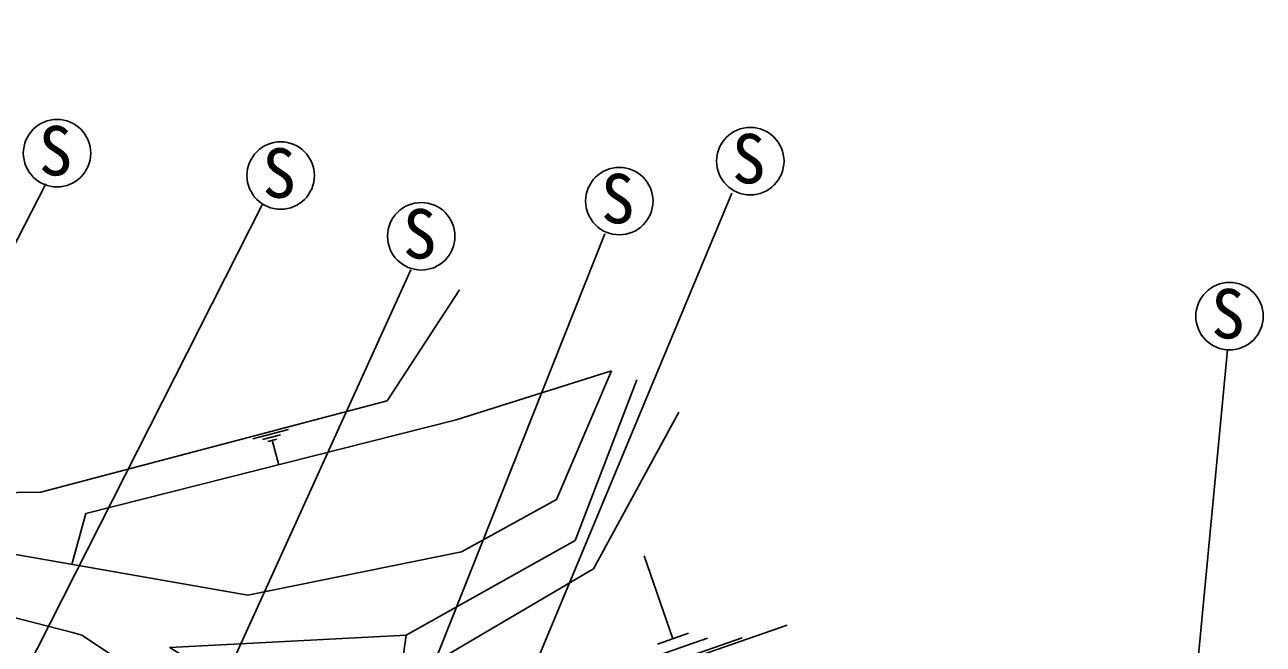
# Model space of a CAD drawing. Units: millimetres, scale not verified. Extents: x 40000 to 680000, y 20000 to 380000.
# Drawn here: x 165095 to 211025, y 295550 to 318508 of the extents above; entities that cross this region are included whole.
import ezdxf
from ezdxf.enums import TextEntityAlignment as Align

# ---------------------------------------------------------------- set-up
doc = ezdxf.new("R2010")
doc.units = ezdxf.units.MM
doc.header["$LTSCALE"] = 1000
doc.layers.add('M-BGD', color=7, linetype='Continuous', lineweight=25)
doc.styles.add('ＭＳ ゴシック', font='')
doc.styles.get('ＭＳ ゴシック').set_extended_font_data('MS Gothic')

msp = doc.modelspace()

# ---------------------------------------------------------------- linework, layer by layer
at = {"layer": 'M-BGD'}
for p, q in [((165881, 312617), (145488, 272972)), ((191319, 312273), (170901, 263288)), ((173901, 311829), (152525, 269717)), ((186609, 310762), (167963, 263898)), ((179411, 309429), (159889, 266513)), ((209702, 306462), (205176, 259044)), ((173559, 303157), (174875, 303505)), ((173917, 303134), (174575, 303309)), ((174111, 303068), (174440, 303155)), ((174275, 303112), (174507, 302235)), ((189135, 295754), (188070, 298827)), ((189711, 295954), (188559, 295555)), ((191706, 295785), (187097, 294187)), ((190420, 295770), (188116, 294971))]:
    msp.add_line(p, q, dxfattribs=at)
for points in [[(99953, 323866), (105917, 321852), (111051, 320035), (119661, 315888), (125862, 311899), (131194, 309332), (134037, 307041), (137789, 305185), (140080, 304632), (144701, 302381), (173371, 297362), (181296, 298968), (184811, 300916), (186852, 305682)], [(181217, 308684), (178532, 304576), (165696, 301180), (159495, 301101), (154874, 303944), (150846, 304853), (128849, 318191), (123975, 321163), (118534, 323831), (105559, 321973)], [(186852, 305682), (181099, 303865), (167355, 300390), (166836, 298506)], [(187800, 305344), (185509, 299394), (179240, 295879)], [(136789, 304396), (140034, 303567), (142983, 301513), (151672, 299881), (166865, 295984)], [(189347, 304153), (186187, 298347), (179947, 294674), (178964, 286586), (179034, 286411)], [(193364, 296254), (185504, 293529), (184912, 291634), (185346, 289935)], [(166865, 295984), (167207, 295879), (174237, 291218), (178292, 289006)], [(178473, 290320), (178160, 290560), (170472, 295431), (179240, 295879)], [(178239, 288006), (178292, 289006), (179240, 295879)]]:
    msp.add_lwpolyline(points, dxfattribs=at)
for centre in [(166291, 313750), (192002, 313454), (174585, 312920), (187144, 311973), (179798, 310669), (209775, 307707)]:
    msp.add_circle(centre, 1250, dxfattribs=at)
msp.add_open_spline([(143672, 297936), (145734, 296965), (146301, 296705), (148017, 295988), (149996, 295161), (151157, 294830), (153151, 294039), (154476, 293514), (155191, 293153), (156521, 292644), (157745, 292175), (158465, 292008), (159707, 291591), (160418, 291352), (160843, 291284), (161524, 290971), (162252, 290635), (162573, 290291), (163256, 289871), (163975, 289428), (164371, 289166), (165117, 288770), (166114, 288241), (166713, 288020), (167761, 287600), (170244, 286606), (171639, 286049), (174180, 285216), (174814, 285008), (175167, 284882), (175812, 284716), (176832, 284453), (177399, 284252), (178445, 284136), (180316, 283929), (181389, 284202), (183264, 284031), (183965, 283967), (184352, 283860), (185028, 283662), (185965, 283389), (186385, 282970), (187251, 282519), (187622, 282327), (187797, 282140), (188198, 282020), (188662, 281881), (188946, 281895), (189430, 281874), (190253, 281840), (190717, 281971), (191537, 281906), (191918, 281876), (192120, 281781), (192499, 281729), (192770, 281692), (192863, 281681), (193195, 281652)], degree=3, knots=[0, 0, 0, 0, 1, 1, 1, 2, 2, 2, 3, 3, 3, 4, 4, 4, 5, 5, 5, 6, 6, 6, 7, 7, 7, 8, 8, 8, 9, 9, 9, 10, 10, 10, 11, 11, 11, 12, 12, 12, 13, 13, 13, 14, 14, 14, 15, 15, 15, 16, 16, 16, 17, 17, 17, 18, 18, 18, 19, 19, 19, 19], dxfattribs=at)

# ---------------------------------------------------------------- texts
at = {"layer": 'M-BGD', "style": 'ＭＳ ゴシック'}
for p in [(165612, 312376), (191323, 312080), (173906, 311547), (186465, 310599), (179119, 309296), (209096, 306334)]:
    msp.add_text('S', height=1833, dxfattribs=at).set_placement(p, align=Align.BOTTOM_LEFT)

doc.saveas('drawing.dxf')
